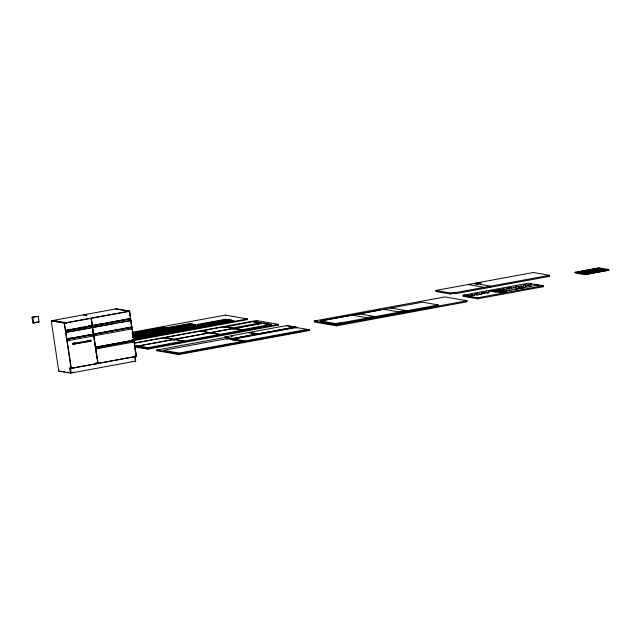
<?xml version="1.0" encoding="UTF-8"?>
<svg xmlns="http://www.w3.org/2000/svg" width="641" height="641" viewBox="0 0 641 641"><rect width="100%" height="100%" fill="white"/><g stroke="black" fill="none" stroke-linecap="round" stroke-linejoin="round"><path stroke-width="0.96" d="M65.686 330.708L64.268 323.24L129.698 311.302L130.804 320.804M65.654 330.732L65.446 330.299L67.137 340.764M92.04 325.516L92.32 325.588M92.424 325.78L91.334 318.377L90.902 318.337M92.616 327.535L93.69 334.29L92.536 327.359M93.818 335.86L95.509 347.045M97.64 363.415L98.073 363.455L95.87 348.92L134.273 341.925L136.437 356.388L70.502 368.551M132.07 329.29L130.804 320.436M474.861 295.18L468.202 296.406C467.89 297.4 469.396 296.903 468.859 296.607M495.317 291.471L504.195 292.865L504.347 293.874L477.713 298.786L463.243 296.254L463.09 295.245L489.724 290.333L492.072 290.742L492.08 291.367M492.592 291.054L490.261 290.237L528.625 283.162L530.972 283.57M492.633 291.335L492.625 290.862L492.809 291.351M492.649 290.846L494.796 291.222L494.844 291.967M496.086 291.992L495.886 291.238L499.603 292.104M530.996 284.259L530.98 283.578M533.761 284.3L531.549 283.675L531.718 284.251M534.249 284.284L537.903 285.093M538.448 284.981L538.656 285.533M93.642 334.281L93.498 333.873M466.055 296.03C466.015 297.704 465.07 293.939 463.09 295.245M468.154 296.479L465.999 295.926M537.967 285.029L537.975 285.582M492.649 290.926L500.517 289.476M499.531 292.168L538.472 284.884L543.095 285.694L543.248 286.703L504.884 293.778L504.731 292.761L500.108 291.959L500.292 292.608M492.088 291.03L488.306 291.727M32.05 317.223L38.22 316.374L39.061 321.998L33.701 322.984L32.891 322.84L32.05 317.223L38.22 316.374M32.891 322.84L37.354 322.022M134.802 356.7L135.676 361.123L70.414 373.15L58.756 371.107L51.24 320.804L65.214 322.896M55.126 321.445L53.267 321.117L53.163 320.444L116.502 308.77L129.514 311.045L136.124 355.314M54.942 321.101L55.911 320.925M51.24 320.804L64.244 323.072L129.514 311.045M90.549 318.922L91.511 318.745M65.422 330.564L103.962 323.457M105.925 323.096L110.845 322.191M112.816 321.822L130.524 318.561M65.686 332.358L130.98 320.468M68.066 332.078L68.603 331.934M69.669 331.782L89.78 328.072M90.734 327.896L91.375 327.775M93.947 327.303L117.207 323.016M119.146 322.663L129.474 320.756M69.284 338.424L71.183 338.071M66.688 339.049L92.368 334.314M119.987 329.226L93.506 334.209M121.95 328.865L126.87 327.96M128.841 327.591L130.804 327.231M66.728 339.329L131.83 327.335M66.744 339.442L131.846 327.447M66.952 340.852L132.062 328.849M131.998 332.302L225.384 315.092L247.394 318.938L247.498 319.619L133.464 340.627M73.747 343.095L75.694 342.727M87.729 340.7L90.389 340.211L91.07 341.036L72.818 344.201L72.705 343.464L73.403 343.336L73.851 344.129L90.141 341.124L89.692 340.339L90.141 341.124M72.705 343.464L90.966 340.307M138.047 333.496L135.211 333.136L135.107 332.463L136.926 332.991M139.193 332.575L137.246 332.935L135.748 332.342L163.022 327.319L181.667 330.484L185.818 329.714M165.154 328.016L165.114 327.455L163.343 327.255L165.058 327.888M72.818 344.201L73.851 344.129M89.796 341.068L91.07 341.036M135.748 332.342L137.198 332.599L164.521 327.904L163.078 327.655M132.182 333.649L137.503 333.192L132.655 334.081M137.374 333.072L137.414 332.631L164.737 327.944M165.666 328.208L165.562 327.527L164.969 327.984M137.414 332.631L165.098 327.679M141.14 332.214L143.087 331.854M147.959 330.956L149.906 330.604M137.919 333.801L136.052 332.935M142.334 332.07L137.647 332.679M148.175 330.996L150.122 330.636M154.994 329.738L156.941 329.378M167.918 328.601L167.774 327.607L189.367 323.633L190.81 323.881M132.831 334.113L139.121 333.472M137.879 333.048L166.756 327.968L168.992 328.577L169.264 328.176L167.493 327.984M167.742 328.569L167.638 327.896L165.474 327.96L165.33 327.487M139.401 333.096L139.177 333.833M133.312 334.546L166.997 328.008M167.638 327.896L139.257 333.192M139.001 333.352L138.624 333.08L139.217 333.392M145.379 332.254L139.722 333.04M159.016 329.746L160.963 329.386M162.91 329.025L166.812 328.304M167.774 327.607L169.216 327.863L190.994 323.913L194.431 324.731M133.488 334.578L139.305 333.504L141.108 333.817M139.45 333.432L144.321 333.12M139.954 333.408L168.615 328.296L166.724 328.993M140.916 333.48L141.661 334.129M141.292 333.753L168.887 328.673M168.944 328.256L169.713 328.256M141.565 333.36L169.248 328.408M171.067 328.937L171.019 328.176L172.461 328.432L172.245 329.162L169.625 328.681L169.4 327.896L170.843 328.144L192.436 324.162M149.185 332.222L151.132 331.862M171.019 328.176L192.612 324.194L194.111 324.787M132.567 335.459C134.778 334.354 142.262 334.442 142.775 333.801L143.312 333.785L143.512 334.586M141.525 333.801L143.56 333.336M145.507 332.975L147.454 332.623M149.401 332.262L151.356 331.902M141.252 334.193L141.156 333.52L143.472 334.025L142.03 333.769M170.57 328.545L171.075 328.512M141.156 334.153L139.674 333.785M143.416 333.689L170.907 328.697L171.7 329.049L171.011 328.601M143.552 333.825L143.328 334.554M173.126 329.081L143.6 334.161L143.64 333.721L171.147 328.737M172.461 328.432L194.239 324.482L196.05 325.011L174.833 329.266M143.408 333.913L171.283 328.977M171.644 328.713L172.068 329.322M133.032 336.084L147.582 333.344M160.242 331.004L162.197 330.652M168.038 329.57L170.963 329.033M172.421 329.194L172.645 328.464L174.088 328.713L195.681 324.731M201.49 325.5L197.252 325.203L197.148 324.53L198.966 325.059M197.468 324.466L225.063 319.386L226.561 319.971M225.44 319.659L225.704 319.266L227.154 319.514L227.331 319.995L226.778 320.011L227.779 319.627L229.278 320.22M145.531 334.169L145.483 334.602M178.046 328.096L180.161 327.767M132.559 336.693L145.09 334.73L143.648 334.474M145.747 334.209L145.219 334.866M173.342 329.121L146.076 334.145L173.759 329.194L175.562 329.506M173.671 329.065L174.136 329.049M132.775 336.725L145.251 334.426L145.539 334.81M148.976 334.987L178.054 330.275L176.243 329.955L176.211 329.394L173.399 329.458M133.184 336.805L145.667 334.498L149.601 335.515L147.742 334.866L133.16 337.486M146.877 334.265L149.049 333.945M150.996 333.584L152.943 333.232M161.492 331.573L163.439 331.213M168.527 330.355L170.474 329.995M197.148 324.53L198.91 324.723M197.789 324.41L199.231 324.658L226.505 319.635M225.384 319.322L227.154 319.514M144.77 334.786L145.307 334.762M198.59 324.779L198.862 325.155L227.603 319.595L227.699 320.268M173.807 329.53L176.475 329.77M205.673 325.788L205.961 326.165L199.864 324.771L227.138 319.747L228.637 320.332M198.646 325.115L199.183 325.099M199.503 325.035L203.397 324.322M209.022 323.2L210.977 322.848M212.163 322.703L214.11 322.343M216.057 321.982L218.012 321.63M227.603 319.595L226.826 319.579M132.711 337.406L147.382 335.131M144.257 334.722L145.763 334.979L145.667 334.306L148.287 334.538L175.834 329.883M176.66 329.474L175.938 329.786M199.92 325.107L199.127 324.763L199.143 325.532M148.103 334.73L148.6 334.706M148.648 335.043L148.512 334.578L176.195 329.618M148.343 334.874L150.29 334.514M162.95 332.182L164.897 331.822M169.769 330.924L171.716 330.564M199.864 324.771L201.306 325.027L229.037 320.075L226.898 320.732M227.459 319.683L229.678 319.955M138.336 336.797L140.275 336.437M148.56 334.914L150.507 334.554M152.454 334.193L154.401 333.833M169.985 330.964L174.857 330.067M178.094 329.53L200.761 325.356L202.203 325.604L178.15 329.867M201.578 325.396L229.214 320.107L230.656 320.364L227.787 321.237M201.362 325.364L204.279 324.827M219.871 321.95L221.818 321.59M202.548 325.219L207.42 324.322M133.224 338.192L149.545 335.179M178.679 330.379L178.318 329.875L178.502 330.355L179.095 329.899L179.192 330.572M229.262 320.444L231.305 320.244L231.481 320.716L229.262 320.444L229.117 319.979L231.305 320.244M133.44 338.224L150.05 335.596M179.095 329.899L150.138 335.419L150.675 335.395M201.298 325.251L203.061 325.444L203.293 326.261M201.995 325.476L230.656 320.364M133.857 338.296L150.178 335.291L153.343 335.86L156.348 335.227M157.109 335.011L153.215 335.724L151.356 335.075L178.631 330.043M178.951 329.987L181.259 330.716L180.978 330.339M179.809 330.155L202.708 326.021M202.74 325.508L203.005 325.884L231.754 320.324L231.85 320.997M139.586 337.358L141.741 337.046M149.601 335.515L147.526 335.596M150.779 335.299L155.867 334.442M171.235 331.533L173.182 331.173M174.368 331.028L178.502 330.355M180.225 330.227L202.885 326.053M202.788 325.844L231.289 320.468L232.787 321.061M230.928 320.732L231.93 320.356L233.556 321.077L232.947 320.764L205.457 325.748L204.014 325.5M151.412 335.411L150.723 334.963M183.959 329.394L179.544 329.778M196.186 327.062L198.101 326.71M208.309 324.827L203.381 325.388M213.389 323.969L215.344 323.609M231.754 320.324L230.976 320.3M133.745 338.969L152.438 335.684L133.232 339.225M151.356 335.075L153.159 335.387L181.299 330.283L181.627 330.996M180.169 329.891L181.611 330.147L204.735 326.045L182.068 330.219M205.368 326.622L205.136 325.812L203.373 325.612L205.961 326.165M231.609 320.412L233.829 320.684L233.925 321.357M153.616 335.467L180.938 330.78L181.299 330.283M205.593 325.884L205.08 326.245L205.352 325.844M205.913 325.828L233.236 321.141L233.596 320.644M233.829 320.684L233.324 321.037M134.273 339.217L137.182 338.68M141.052 337.967L143.961 337.43M159.056 334.65L161.003 334.29M165.875 333.392L167.822 333.032M169.769 332.671L173.671 331.958M175.618 331.597L180.433 330.363M189.648 329.009L192.516 328.48M200.176 327.07L203.053 326.541M206.482 325.908L209.407 325.372M219.15 323.577L223.044 322.856M224.991 322.495L226.938 322.135M134.49 339.257L136.429 338.897M141.268 338.007L144.177 337.47M146.116 337.11L149.994 336.397M151.933 336.036L152.486 336.02M152.574 335.844L153.111 335.82M158.303 334.866L161.22 334.33M166.091 333.432L168.038 333.072M169.985 332.711L173.887 331.99M175.834 331.637L180.938 330.78M181.884 330.516L186.988 329.578M189.864 329.049L192.733 328.521M200.393 327.11L203.269 326.581M204.783 326.381L204.223 326.405L204.511 326.782M206.698 325.949L211.57 325.051M219.366 323.609L222.283 323.072M224.23 322.711L227.154 322.175M133.328 339.898L247.394 318.938M95.685 349.577L95.381 347.222L119.971 342.687M121.005 342.494L127.078 341.341M128.144 341.18L133.793 339.882L134.017 340.291L132.278 328.753M95.389 347.606L133.753 340.531M96.142 347.847L132.615 341.124M134.522 342.983L256.416 320.516L278.434 324.362L278.531 325.043L147.791 349.137L135.347 346.957M134.506 343.239L164.272 337.751L173.783 339.418L173.879 340.091M164.809 337.655L200.329 331.109L209.839 332.767L174.312 339.313L164.809 337.655L164.905 338.328M200.97 331.685L200.865 331.012L223.533 326.83L233.044 328.496L233.14 329.17M224.751 327.511L224.967 326.774L228.084 327.535M225.344 327.054L253.475 321.518L261.167 323.08L253.796 321.462L261.167 323.08M253.796 321.462L261.44 322.679L261.544 323.36L210.56 332.703L210.657 333.376L212.556 333.713M435.792 290.469L533.312 272.497L549.465 275.318L549.609 276.335L456.112 293.562L454.485 293.282L450.471 294.019L435.944 291.479L435.792 290.469L450.319 293.009L454.333 292.264L455.959 292.552L549.465 275.318M225.287 326.718L232.619 327.992L231.97 328.112L232.074 328.785M232.619 327.992L260.799 322.8M479.444 282.633L474.092 283.618L475.894 283.931L481.247 282.945L479.444 282.633L479.596 283.642M134.45 345.299L138.256 345.964L173.783 339.418M233.044 328.496L210.376 332.671L200.865 331.012M138.432 345.996L173.959 339.45L183.47 341.108L183.566 341.781L148.047 348.327L138.536 346.669L138.432 345.996L147.943 347.654L183.47 341.108M174.6 340.026L174.496 339.345L210.024 332.799L219.526 334.466L219.631 335.139L184.103 341.685L180.305 341.02M234.438 329.202L234.334 328.529L263.163 323.216L270.863 324.771L263.483 323.152L270.863 324.771M263.483 323.152L271.135 324.378L271.231 325.051L241.761 330.484L239.934 330.163M476.023 284.3L477.809 283.971M234.983 328.408L242.306 329.69L241.665 329.811L241.761 330.484M242.306 329.69L270.486 324.498M174.496 339.345L184.007 341.012L219.526 334.466M220.063 334.362L242.731 330.187L242.835 330.86L220.167 335.043L220.063 334.362L210.56 332.703M134.29 346.116L147.686 348.464L278.434 324.362M574.977 272.265L598.926 267.85L608.846 269.589L608.95 270.262L585.001 274.677L575.073 272.938L574.977 272.265L584.896 274.003L608.846 269.589M224.807 336.966L249.077 332.487L257.994 334.049L233.717 338.52L224.807 336.966L224.911 337.639L232.042 338.889M249.718 333.064L249.613 332.391L286.751 325.548L295.661 327.102L295.765 327.783M577.445 272.04L597.757 268.299L606.522 269.837L586.211 273.579L577.445 272.04L577.549 272.721L597.853 268.972L606.626 270.51L586.315 274.252L586.211 273.579M288.41 326.109L309.467 329.795L309.563 330.468L178.823 354.561L156.813 350.715L156.708 350.042L225.52 337.358M231.417 336.269L233.388 335.908M314.242 321.005L444.982 296.911L467.001 300.757L467.145 301.767L336.405 325.868L314.394 322.014L314.242 321.005L336.253 324.851L467.001 300.757M580.826 271.88L582.741 271.528M584.656 271.175L597.108 268.875M156.813 350.715L159.761 350.17M320.861 321.966L320.668 320.949L422.531 302.175L438.324 304.94L438.468 305.949L341.268 323.865L335.347 324.506L320.5 321.91L320.348 320.893L343.913 316.678M581.531 272.762L601.843 269.012M163.407 350.363L226.738 338.688L242.314 341.413L242.41 342.086L179.079 353.76L163.503 351.036L163.407 350.363L178.975 353.079L242.314 341.413M584.536 272.898L588.406 272.185M590.337 271.832L601.939 269.693M70.414 373.15L69.653 368.086L70.622 367.91L71.159 372.934M96.607 363.046L95.645 363.223L97.208 363.495M320.5 321.91L322.431 321.55M583.358 273.387L602.7 269.821L602.596 269.148L582.292 272.89L582.389 273.563M78.146 366.604L80.109 366.243M95.813 363.351L96.454 363.231M136.277 356.3L71.007 368.327L64.244 323.072M231.866 339.353L231.77 338.68L294.139 327.182M295.661 327.102L258.531 333.953L249.613 332.391M463.243 296.254L465.142 295.902M235.976 339.369L233.052 339.906L231.641 339.666L231.545 338.985L295.846 327.134L297.248 327.383L297.352 328.056M465.478 295.934L469.284 295.229M471.183 294.884L473.09 294.531M474.989 294.179L476.896 293.826M481.647 292.953L486.407 292.08M502.48 289.115L504.451 288.754M506.414 288.386L511.334 287.48M516.253 286.575L518.224 286.215M523.144 285.309L525.107 284.941M58.756 371.107L64.581 371.78M467.009 295.862L472.713 294.804M474.62 294.459L479.372 293.578M481.271 293.225L483.178 292.881M485.077 292.528L486.984 292.176M499.307 290.677C492.344 294.283 497.929 289.988 493.274 291.07L504.042 289.035M506.013 288.666L510.933 287.761M512.896 287.4L517.816 286.495M519.787 286.134L521.75 285.766M523.721 285.405L528.641 284.5M231.545 338.985L232.947 339.233L297.248 327.383M476.76 294.828L481.519 293.955M483.418 293.602L485.325 293.257M487.224 292.905L489.131 292.552M501.27 290.317L506.19 289.411M511.109 288.498L513.08 288.138M517.992 287.232L519.963 286.872M524.883 285.966L526.846 285.598M528.817 285.237L530.788 284.876M474.484 295.461L468.715 296.358L477.561 297.769L504.195 292.865M476.391 295.108L478.29 294.756M480.197 294.403L482.096 294.059M486.856 293.177L488.754 292.833M493.506 291.951L495.389 291.583M505.781 289.692L495.91 291.455M507.752 289.331L509.723 288.963M514.635 288.057L516.606 287.697M518.577 287.336L523.489 286.431M525.46 286.062L530.379 285.157M501.134 292.056L503.105 291.695M505.068 291.335L507.039 290.966M509.002 290.605L510.973 290.245M515.893 289.339L517.856 288.979M519.827 288.61L524.747 287.705M529.666 286.799L531.629 286.439M536.549 285.533L538.568 285.213M320.348 320.893L335.195 323.489L341.124 322.856L438.324 304.94M504.731 292.761L543.095 285.694M72.096 372.629L73.771 372.325L72.778 372.149M132.126 361.564L133.801 361.26M231.77 338.68L244.774 340.956L307.143 329.458L307.247 330.131L244.878 341.629L233.725 339.682M398.574 312.848L400.441 312.504M156.708 350.042L178.719 353.888L309.467 329.795M547.71 275.999L549.609 276.335M541.557 286.407L543.248 286.703M474.428 283.346L490.573 286.174L490.726 287.184L488.827 286.856M468.05 284.524L484.195 287.344L484.348 288.362M390.922 308.009L406.706 310.765L406.859 311.774M383.903 309.299L398.422 311.838L403.085 310.981L404.351 311.197L404.503 312.215M380.506 309.94L344.441 316.582M359.305 313.834L375.089 316.59L375.241 317.599M352.286 315.124L366.812 317.664L371.476 316.806L372.733 317.023L372.886 318.04M275.662 324.538L278.531 325.043M304.459 329.65L307.247 330.131M253.524 321.854L260.847 323.136M264.132 323.713L265.959 324.034M267.794 324.354L271.231 325.051M227.283 319.659L227.186 320.083M231.433 320.38L231.337 320.804M233.645 320.981L233.052 320.66M224.646 326.83L232.29 328.056M234.334 328.529L241.986 329.746M230.832 328.016L232.667 328.336M237.779 329.226L239.606 329.546M242.731 330.187L233.22 328.529L233.324 329.202M236.265 329.522L238.099 329.843M240.928 330.532L242.835 330.86M115.54 308.954L128.545 311.222L128.649 311.903M251.496 333.376L253.283 333.689M255.062 334.001L256.849 334.314M203.061 325.444L199.223 324.891L200.986 325.083L201.218 325.892M197.524 324.803L199.688 324.739L199.591 325.171M201.931 326.005L199.327 325.564L199.231 324.658M191.042 324.25L192.484 324.506M130.508 318.833L65.462 330.844M130.524 318.946L65.478 330.956M179.76 329.819L180.706 330.74M178.647 329.819L176.387 329.867M181.988 330.419L182.485 330.836M178.695 330.155L176.571 329.899L176.427 329.426M181.347 330.62L180.754 330.299M169.304 328.745L170.69 328.657M84.356 314.699L86.88 315.14L83.386 314.875M135.107 332.463L153.295 335.523M141.709 333.833L143.151 334.081M143.368 334.121L145.034 334.394M151.564 335.996L153.071 336.261L152.838 335.443M53.163 320.444L66.175 322.719L66.279 323.393M38.252 321.854L39.061 321.998M133.737 340.419L95.437 347.614M131.774 341.26L131.774 340.547M134.554 345.972L138.352 346.637L138.256 345.964M96.887 347.694L96.887 346.981M136.437 356.388L134.706 356.019L135.676 361.123M71.367 367.694L72.938 367.974M70.406 367.87L71.976 368.15M69.653 368.086L71.335 368.383L67.185 340.772M63.643 371.451L64.637 371.628M66.52 372.125L68.467 372.461M130.684 318.521L65.582 330.516M131.958 327.006L66.856 339.009M133.937 340.219L95.549 347.174M93.858 335.988L97.961 363.471M598.926 267.85L599.023 268.523M597.757 268.299L597.853 268.972M584.896 274.003L585.001 274.677M477.561 297.769L477.713 298.786M455.959 292.552L456.112 293.562M454.333 292.264L454.485 293.282M450.319 293.009L450.471 294.019M341.124 322.856L341.268 323.865M339.858 322.631L340.01 323.641M336.253 324.851L336.405 325.868M335.195 323.489L335.347 324.506M295.846 327.134L295.942 327.815M286.751 325.548L286.848 326.221M254.116 321.405L254.221 322.078M249.077 332.487L249.181 333.168M244.774 340.956L244.878 341.629M231.93 320.356L232.034 321.029M232.947 339.233L233.052 339.906M227.779 319.627L227.884 320.3M225.384 315.092L225.488 315.765M226.738 338.688L226.842 339.361M223.533 326.83L223.637 327.503M203.886 325.804L203.598 325.428L203.742 325.892M201.306 325.027L201.402 325.924M200.329 331.109L200.433 331.782M192.853 324.779L191.411 324.53M184.007 341.012L184.103 341.685M179.272 329.931L179.376 330.604M178.975 353.079L179.079 353.76M178.719 353.888L178.823 354.561M174.4 329.073L174.504 329.754M174.32 329.722L174.224 329.041L169.889 328.288L169.44 328.649M174.088 328.713L174.136 329.474M174.312 339.313L174.416 339.994M173.959 339.45L174.064 340.123M171.884 329.29L171.788 328.617L171.516 329.017M171.339 328.537L171.371 329.105M171.235 328.641L171.195 329.073M169.216 327.863L169.312 328.512M167.405 327.855L167.549 328.344M167.229 328.384L167.189 327.815L165.29 327.928M167.085 327.912L167.045 328.352M163.671 327.198L163.767 327.872M164.272 337.751L164.368 338.424M150.619 335.059L150.819 335.868M150.539 335.163L150.635 335.836M150.459 335.355L150.082 335.083L150.226 335.628M148.287 334.538L148.383 335.443M148.239 334.971L147.702 334.995M147.967 334.594L147.919 335.027M147.943 347.654L148.047 348.327M145.852 334.113L145.948 335.011M147.686 348.464L147.791 349.137M143.095 333.745L143.143 334.506M141.349 333.32L141.533 334.434M140.972 333.817L141.02 333.384L140.756 333.777M139.273 332.959L139.361 333.865M138.945 333.016L138.897 333.456M137.551 333.528L137.503 332.767L137.006 332.791L137.102 333.472M137.198 332.599L137.286 333.496M136.821 333.088L136.87 332.655L136.605 333.056M129.803 314.09L130.083 315.989M131.084 322.671L131.501 325.46M132.35 331.149L132.767 333.929M133.04 335.78L134.049 342.51M134.346 344.481L134.634 346.452M134.93 348.432L135.964 355.338M129.722 319.098L130.019 321.061M130.9 326.966L131.189 328.929M132.807 339.754L133.248 342.703M131.886 339.794L132.094 341.204M95.381 324.362L95.517 325.259M98.818 347.358L98.954 348.255L95.958 348.808L95.717 346.845M92.528 325.524L92.817 327.463M93.69 333.28L94.123 336.188M91.23 318.393L92.32 325.74M91.575 322.111L92.44 327.88M92.857 330.668L93.842 337.286M94.123 339.145L94.403 340.996M94.812 343.776L95.092 345.635M96.711 356.484L97.007 358.463M91.471 322.127L92.328 327.896M92.753 330.692L93.025 332.551M93.61 336.453L93.418 334.049M95.197 347.045L95.621 349.938M95.91 351.861L96.198 353.784M91.567 325.708L91.855 327.639M92.865 334.426L93.153 336.365M96.823 363.086L96.927 363.759M95.862 363.263L95.958 363.936M88.402 325.644L88.538 326.541M90.389 340.211L90.493 340.94M81.471 327.15L81.736 328.953M81.359 327.134L81.631 328.937M73.403 343.336L73.515 344.073M73.282 343.568L73.394 344.297M70.149 329.017L70.278 329.915M67.201 329.602L67.65 332.559M68.531 338.456L68.819 340.427M66.384 330.764L66.68 332.735M67.561 338.64L67.858 340.603M71.584 367.734L71.688 368.407M32.859 317.367L33.701 322.984"/></g></svg>
